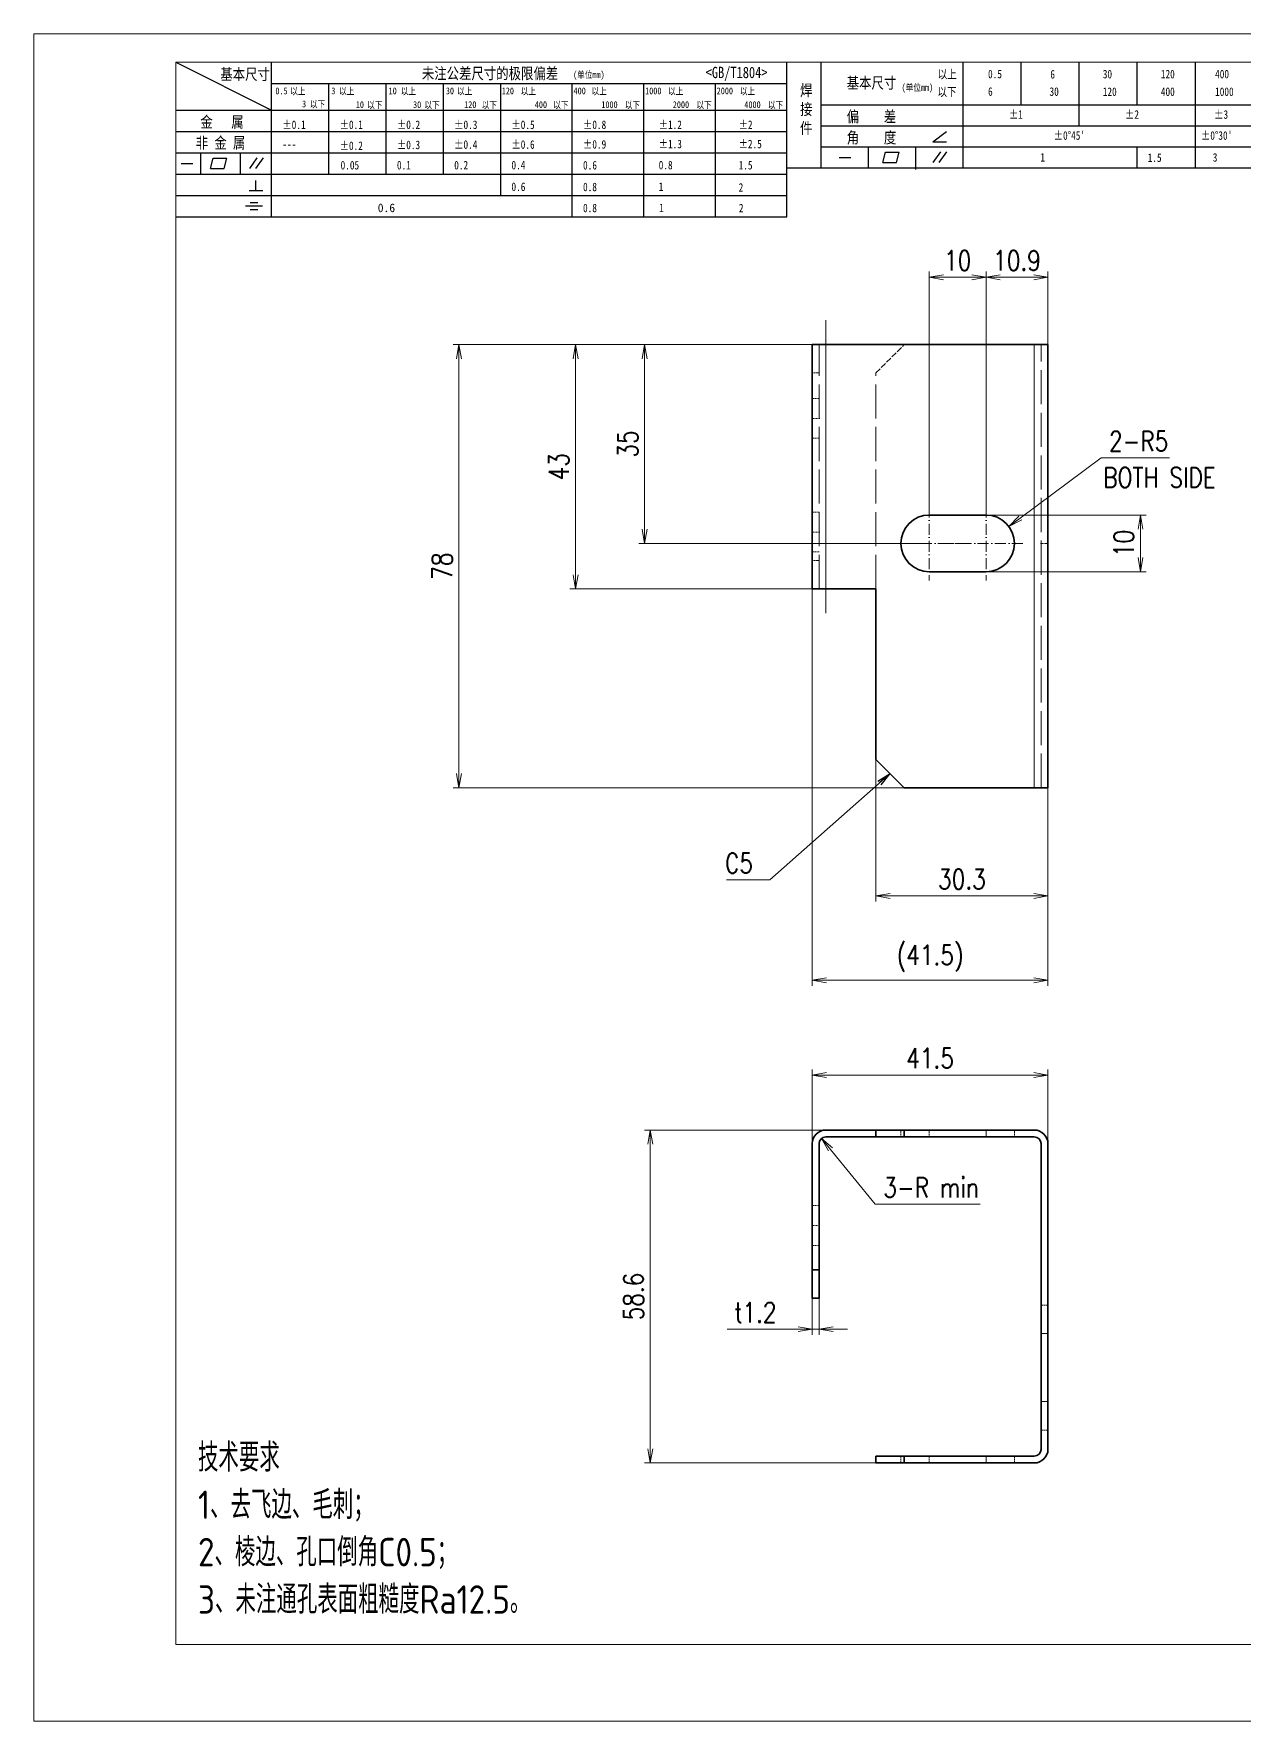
# Model space of a CAD drawing. Header units: millimetres. Extents: x 30878 to 98787, y -104020 to -37329.
# Drawn here: x 30978.5 to 31191.5, y -51141.3 to -50844.3 of the extents above; entities that cross this region are included whole.
import ezdxf

# ---------------------------------------------------------------- set-up
doc = ezdxf.new("R2010")
doc.units = ezdxf.units.MM
doc.header["$LTSCALE"] = 0.5
for name, pattern in [('AM_ISO02W050x2', [3.75, 3, -0.75]), ('AM_ISO08W050x2', [9, 6, -0.75, 1.5, -0.75]), ('DASHDOT', [18.5, 12, -3, 0.5, -3]), ('DASHED', [15, 12, -3])]:
    doc.linetypes.add(name, pattern=pattern)
for name, color, linetype, lineweight in [('中心线', 2, 'AM_ISO08W050x2', 18), ('图框', 7, 'Continuous', 18), ('标注线', 3, 'Continuous', 18), ('虚线', 1, 'AM_ISO02W050x2', 18)]:
    doc.layers.add(name, color=color, linetype=linetype, lineweight=lineweight)
doc.layers.add('图\\M+19E79\\M+195B6\\M+18E9A', color=7, linetype='Continuous')
doc.layers.add('打印', color=7, linetype='Continuous', lineweight=15, plot=False)
doc.layers.add('打印-禁用', color=7, linetype='Continuous', lineweight=15, plot=False)
doc.styles.add('DIM', font='romans.shx', dxfattribs={"width": 0.8, "bigfont": 'bigfont.shx'})
doc.styles.add('国标', font='simfang.ttf', dxfattribs={"width": 0.8})
doc.styles.add('机械长仿宋', font='gbenor.shx', dxfattribs={"height": 1, "bigfont": 'gbcbig.shx'})
doc.dimstyles.new('DEH 1-1', dxfattribs={"dimtxt": 3.5, "dimasz": 2.5, "dimexe": 1, "dimexo": 0, "dimgap": 1.2, "dimtad": 1, "dimtoh": 1, "dimdsep": 46, "dimtxsty": 'DIM', "dimblk": 'OPEN', "dimcen": 0, "dimclrd": 8, "dimclre": 8, "dimclrt": 2, "dimazin": 2, "dimtfac": 0.5, "dimtmove": 0, "dimatfit": 3, "dimldrblk": 'OPEN', "dimfxl": 0, "dimtolj": 2, "dimlwd": 18, "dimlwe": 18, "dimarcsym": 0})
doc.dimstyles.new('DEH 1-1$0', dxfattribs={"dimtxt": 3.5, "dimasz": 2.5, "dimexe": 1, "dimexo": 0, "dimgap": 1.2, "dimtad": 1, "dimzin": 9, "dimdsep": 46, "dimtxsty": 'DIM', "dimblk": 'OPEN', "dimcen": 0, "dimclrd": 8, "dimclre": 8, "dimclrt": 2, "dimazin": 2, "dimtfac": 0.5, "dimtmove": 0, "dimatfit": 3, "dimldrblk": 'OPEN', "dimfxl": 0, "dimtolj": 2, "dimlwd": 18, "dimlwe": 18, "dimarcsym": 0})
doc.dimstyles.new('DEH 1-1$4', dxfattribs={"dimtxt": 3.5, "dimasz": 2.5, "dimexe": 1, "dimexo": 0, "dimgap": 1.2, "dimtad": 1, "dimtoh": 1, "dimdsep": 46, "dimtxsty": 'DIM', "dimblk": 'OPEN', "dimcen": 0, "dimclrd": 8, "dimclre": 8, "dimclrt": 2, "dimazin": 2, "dimtfac": 0.5, "dimtofl": 0, "dimtmove": 0, "dimatfit": 3, "dimldrblk": 'OPEN', "dimfxl": 0, "dimtolj": 2, "dimlwd": 18, "dimlwe": 18, "dimarcsym": 0})

# ---------------------------------------------------------------- blocks, each defined once
blk = doc.blocks.new('_Open')
at = {"color": 0, "linetype": 'ByBlock', "lineweight": -2}
for p, q in [((-1, 0.17), (0, 0)), ((-1, -0.17), (0, 0)), ((0, 0), (-1, 0))]:
    blk.add_line(p, q, dxfattribs=at)
blk = doc.blocks.new('*D12')
at = {"layer": 'Defpoints', "color": 0, "transparency": 16777216}
for p in [(31115.59, -50940.52), (31157.09, -50976.96), (31115.59, -51010.85)]:
    blk.add_point(p, dxfattribs=at)
at = {"layer": '标注线', "color": 8, "lineweight": 18, "transparency": 16777216}
for p, q in [((31115.59, -50940.52), (31115.59, -51011.85)), ((31157.09, -50976.96), (31157.09, -51011.85)), ((31154.59, -51010.85), (31118.09, -51010.85))]:
    blk.add_line(p, q, dxfattribs=at)
at = {"layer": '标注线', "color": 8, "lineweight": 18, "transparency": 16777216, "xscale": 2.5, "yscale": 2.5, "zscale": 2.5, "rotation": 180}
blk.add_blockref('_Open', (31115.59, -51010.85), dxfattribs=at)
at = {"layer": '标注线', "color": 8, "lineweight": 18, "transparency": 16777216, "xscale": 2.5, "yscale": 2.5, "zscale": 2.5}
blk.add_blockref('_Open', (31157.09, -51010.85), dxfattribs=at)
at = {"layer": '标注线', "color": 2, "transparency": 16777216, "insert": (31136.34, -51006.98), "char_height": 3.5, "attachment_point": 5, "style": 'DIM'}
blk.add_mtext('\\A2;(41.5)', dxfattribs=at)
blk = doc.blocks.new('GZDEH零件A3图框V01版')
at = {"layer": '图\\M+19E79\\M+195B6\\M+18E9A', "color": 9}
for p, q in [((2882.49, -1554.46), (2899.37, -1562.92)), ((2899.37, -1581.67), (2899.37, -1554.46)), ((2990.09, -1581.67), (2990.09, -1554.46)), ((2996.09, -1573.08), (2996.09, -1554.46)), ((3021.09, -1561.98), (3021.09, -1554.46)), ((3031.31, -1561.98), (3031.31, -1554.46)), ((3041.53, -1561.98), (3041.53, -1554.46)), ((3051.75, -1561.98), (3051.75, -1554.46)), ((3061.98, -1561.98), (3061.98, -1554.46)), ((2899.37, -1558.24), (2990.09, -1558.24)), ((2909.45, -1574.17), (2909.45, -1558.24)), ((2919.53, -1574.17), (2919.53, -1558.24)), ((2929.61, -1574.17), (2929.61, -1558.24)), ((2939.69, -1577.92), (2939.69, -1558.24)), ((2952.29, -1581.67), (2952.29, -1558.24)), ((2964.89, -1581.67), (2964.89, -1558.24)), ((2977.49, -1581.67), (2977.49, -1558.24)), ((2996.09, -1561.98), (3113.09, -1561.98)), ((3021.09, -1573.08), (3021.09, -1561.98)), ((3041.53, -1565.68), (3041.53, -1561.98)), ((3061.98, -1573.08), (3061.98, -1561.98)), ((2882.49, -1562.92), (2990.09, -1562.92)), ((2882.49, -1566.67), (2990.09, -1566.67)), ((2996.09, -1565.68), (3113.09, -1565.68)), ((3015.75, -1568.51), (3018.15, -1566.66)), ((2882.49, -1570.42), (2990.09, -1570.42)), ((2886.92, -1574.12), (2886.92, -1570.42)), ((2893.91, -1574.12), (2893.91, -1570.42)), ((2996.09, -1569.38), (3113.09, -1569.38)), ((3004.42, -1573.08), (3004.42, -1569.38)), ((3006.97, -1572.12), (3007.45, -1570.33)), ((3007.45, -1570.33), (3009.86, -1570.33)), ((3009.39, -1572.12), (3009.86, -1570.33)), ((3012.75, -1573.08), (3012.75, -1569.38)), ((3015.75, -1568.51), (3018.15, -1568.51)), ((3015.81, -1572.12), (3017.15, -1570.26)), ((3016.89, -1572.12), (3018.23, -1570.26)), ((3051.75, -1573.08), (3051.75, -1569.38)), ((2883.43, -1572.27), (2885.49, -1572.27)), ((2888.59, -1573.16), (2889.07, -1571.37)), ((2888.59, -1573.16), (2891, -1573.16)), ((2889.07, -1571.37), (2891.48, -1571.37)), ((2891, -1573.16), (2891.48, -1571.37)), ((2895.52, -1573.16), (2896.85, -1571.3)), ((2896.6, -1573.16), (2897.94, -1571.3)), ((2990.09, -1573.08), (3113.09, -1573.08)), ((2999.26, -1571.23), (3001.32, -1571.23)), ((3006.97, -1572.12), (3009.39, -1572.12)), ((3012.75, -1573.33), (3012.75, -1573.08)), ((2882.49, -1574.17), (2990.09, -1574.17)), ((2895.42, -1577.05), (2897.81, -1577.05)), ((2896.58, -1577.05), (2896.58, -1575.28)), ((2882.49, -1577.92), (2990.09, -1577.92)), ((2894.79, -1579.77), (2897.77, -1579.77)), ((2895.57, -1579.17), (2896.92, -1579.17)), ((2882.49, -1581.67), (2990.09, -1581.67)), ((2895.57, -1580.37), (2896.93, -1580.37))]:
    blk.add_line(p, q, dxfattribs=at)
at = {"layer": '图框', "linetype": 'Continuous'}
for p, q in [((2882.49, -1554.46), (2882.49, -1832.96)), ((3272.49, -1554.46), (2882.49, -1554.46)), ((2882.49, -1832.96), (3272.49, -1832.96))]:
    blk.add_line(p, q, dxfattribs=at)
at = {"layer": '打印-禁用', "linetype": 'Continuous'}
for p, q in [((2857.49, -1549.46), (2857.49, -1846.46)), ((3277.49, -1549.46), (2857.49, -1549.46)), ((2857.49, -1846.46), (3277.49, -1846.46))]:
    blk.add_line(p, q, dxfattribs=at)
at = {"layer": '图\\M+19E79\\M+195B6\\M+18E9A', "color": 9, "style": '国标', "width": 0.8}
for s, height, p in [('基本尺寸', 2, (2890.33, -1557.58)), ('未注公差尺寸的极限偏差', 2, (2925.81, -1557.44)), ('<GB/T1804>', 2, (2975.78, -1557.27)), ('以上', 1.5, (3016.64, -1557.33)), ('0.5', 1.5, (3025.49, -1557.3)), ('6', 1.5, (3036.45, -1557.34)), ('30', 1.5, (3045.69, -1557.31)), ('120', 1.5, (3055.91, -1557.31)), ('400', 1.5, (3065.46, -1557.31)), ('30', 1.2, (2930.04, -1560.11)), ('基本尺寸', 2, (3000.6, -1559.1)), ('以下', 1.5, (3016.58, -1560.43)), ('6', 1.5, (3025.49, -1560.38)), ('30', 1.5, (3036.31, -1560.39)), ('120', 1.5, (3045.69, -1560.41)), ('400', 1.5, (3055.91, -1560.41)), ('1000', 1.5, (3065.46, -1560.41)), ('金   属', 2, (2886.82, -1565.98)), ('±0.1', 1.5, (2901.27, -1566.23)), ('±0.1', 1.5, (2911.35, -1566.23)), ('±0.2', 1.5, (2921.43, -1566.23)), ('±0.3', 1.5, (2931.51, -1566.23)), ('±0.5', 1.5, (2941.59, -1566.23)), ('±0.8', 1.5, (2954.19, -1566.23)), ('±1.2', 1.5, (2967.51, -1566.23)), ('±2', 1.5, (2981.58, -1566.23)), ('偏    差', 2, (3000.6, -1565.04)), ('±1', 1.5, (3029.16, -1564.42)), ('±2', 1.5, (3049.61, -1564.42)), ('±3', 1.5, (3065.3, -1564.42)), ('非 金 属', 2, (2886.02, -1569.65)), ('±0.3', 1.5, (2921.43, -1569.77)), ('±0.4', 1.5, (2931.51, -1569.71)), ('±0.6', 1.5, (2941.59, -1569.71)), ('±0.9', 1.5, (2954.19, -1569.68)), ('±1.3', 1.5, (2967.51, -1569.62)), ('±2.5', 1.5, (2981.58, -1569.61)), ('角    度', 2, (3000.6, -1568.74)), ("±0%%D45'", 1.5, (3037.06, -1568.12)), ("±0%%D30'", 1.5, (3062.98, -1568.12)), ('---', 1.5, (2901.27, -1569.65)), ('±0.2', 1.5, (2911.35, -1569.92)), ('1', 1.5, (3034.69, -1571.98)), ('1.5', 1.5, (3053.59, -1572.01)), ('3', 1.5, (3065.05, -1571.98)), ('0.1', 1.5, (2921.43, -1573.34)), ('0.2', 1.5, (2931.51, -1573.33)), ('0.4', 1.5, (2941.59, -1573.33)), ('0.6', 1.5, (2954.19, -1573.35)), ('0.8', 1.5, (2967.51, -1573.33)), ('1.5', 1.5, (2981.58, -1573.34)), ('0.6', 1.5, (2941.59, -1577.14)), ('0.8', 1.5, (2954.19, -1577.17)), ('1', 1.5, (2967.51, -1577.12)), ('2', 1.5, (2981.58, -1577.26)), ('0.8', 1.5, (2954.19, -1580.87)), ('1', 1.5, (2967.59, -1580.86)), ('2', 1.5, (2981.62, -1580.89))]:
    blk.add_text(s, height=height, dxfattribs=at).set_placement(p)
at = {"layer": '图\\M+19E79\\M+195B6\\M+18E9A', "color": 9, "lineweight": 15, "style": '国标', "width": 0.8}
for s, p in [('(单位mm)', (2952.44, -1557.27)), ('0.5', (2900.03, -1560.11)), ('以上', (2902.64, -1560.16)), ('3', (2909.88, -1560.11)), ('以上', (2911.25, -1560.16)), ('10', (2919.96, -1560.11)), ('以上', (2922.09, -1560.16)), ('以上', (2932.02, -1560.16)), ('120', (2939.88, -1560.11)), ('以上', (2943.21, -1560.16)), ('400', (2952.52, -1560.11)), ('以上', (2955.68, -1560.16)), ('1000', (2965.12, -1560.11)), ('以上', (2969.16, -1560.16)), ('2000', (2977.72, -1560.11)), ('以上', (2981.8, -1560.16)), ('(单位mm)', (3010.27, -1559.51)), ('3', (2904.73, -1562.41)), ('以下', (2906.1, -1562.46)), ('10', (2914.19, -1562.54)), ('以下', (2916.18, -1562.59)), ('30', (2924.27, -1562.54)), ('以下', (2926.26, -1562.59)), ('120', (2933.26, -1562.54)), ('以下', (2936.34, -1562.59)), ('400', (2945.7, -1562.54)), ('以下', (2948.94, -1562.59)), ('1000', (2957.41, -1562.54)), ('以下', (2961.54, -1562.59)), ('2000', (2969.99, -1562.54)), ('以下', (2974.14, -1562.59)), ('4000', (2982.59, -1562.54)), ('以下', (2986.74, -1562.59))]:
    blk.add_text(s, height=1.2, dxfattribs=at).set_placement(p)
at = {"layer": '图\\M+19E79\\M+195B6\\M+18E9A', "color": 9, "lineweight": 13, "style": '国标'}
blk.add_text('0.6', height=1.5, dxfattribs=at).set_placement((2918.05, -1580.85))
at = {"layer": '图\\M+19E79\\M+195B6\\M+18E9A', "color": 9, "style": '国标'}
for s, insert, char_height, width, attachment_point in [('焊\\P接\\P件', (2992.39, -1558.41), 2, 3.1877, 1), ('0.05', (2911.51, -1573.37), 1.5, 5.1982, 7)]:
    blk.add_mtext(s, dxfattribs=dict(at, insert=insert, char_height=char_height, width=width, attachment_point=attachment_point))
blk = doc.blocks.new('DEH A3')
at = {"layer": '图框'}
blk.add_blockref('GZDEH零件A3图框V01版', (-2857.49, 1846.46), dxfattribs=at)
blk = doc.blocks.new('*D13')
at = {"layer": 'Defpoints', "color": 0, "transparency": 16777216}
for p in [(31122.39, -51037.2), (31087.09, -51095.8), (31129.29, -51095.8)]:
    blk.add_point(p, dxfattribs=at)
at = {"layer": '标注线', "color": 8, "lineweight": 18, "transparency": 16777216}
for p, q in [((31122.39, -51037.2), (31086.09, -51037.2)), ((31087.09, -51039.7), (31087.09, -51093.3)), ((31129.29, -51095.8), (31086.09, -51095.8))]:
    blk.add_line(p, q, dxfattribs=at)
at = {"layer": '标注线', "color": 8, "lineweight": 18, "transparency": 16777216, "xscale": 2.5, "yscale": 2.5, "zscale": 2.5}
for p, rotation in [((31087.09, -51037.2), 90), ((31087.09, -51095.8), 270)]:
    blk.add_blockref('_Open', p, dxfattribs=dict(at, rotation=rotation))
at = {"layer": '标注线', "color": 2, "transparency": 16777216, "insert": (31084.14, -51066.5), "char_height": 3.5, "attachment_point": 5, "rotation": 90, "style": 'DIM'}
blk.add_mtext('\\A2;58.6', dxfattribs=at)
blk = doc.blocks.new('*D14')
at = {"layer": 'Defpoints', "color": 0, "transparency": 16777216}
for p in [(31157.09, -51027.52), (31115.59, -51041.23), (31157.09, -51041.23)]:
    blk.add_point(p, dxfattribs=at)
at = {"layer": '标注线', "color": 8, "lineweight": 18, "transparency": 16777216}
for p, q in [((31115.59, -51041.23), (31115.59, -51026.52)), ((31118.09, -51027.52), (31154.59, -51027.52)), ((31157.09, -51041.23), (31157.09, -51026.52))]:
    blk.add_line(p, q, dxfattribs=at)
at = {"layer": '标注线', "color": 8, "lineweight": 18, "transparency": 16777216, "xscale": 2.5, "yscale": 2.5, "zscale": 2.5, "rotation": 180}
blk.add_blockref('_Open', (31115.59, -51027.52), dxfattribs=at)
at = {"layer": '标注线', "color": 8, "lineweight": 18, "transparency": 16777216, "xscale": 2.5, "yscale": 2.5, "zscale": 2.5}
blk.add_blockref('_Open', (31157.09, -51027.52), dxfattribs=at)
at = {"layer": '标注线', "color": 2, "transparency": 16777216, "insert": (31136.34, -51024.57), "char_height": 3.5, "attachment_point": 5, "style": 'DIM'}
blk.add_mtext('\\A2;41.5', dxfattribs=at)
blk = doc.blocks.new('*D15')
at = {"layer": 'Defpoints', "color": 0, "transparency": 16777216}
for p in [(31117.23, -51038.67), (31117.99, -51039.6)]:
    blk.add_point(p, dxfattribs=at)
at = {"layer": '标注线', "color": 8, "lineweight": 18, "transparency": 16777216}
for p, q in [((31126.67, -51050.25), (31118.81, -51040.61)), ((31145.15, -51050.25), (31126.67, -51050.25))]:
    blk.add_line(p, q, dxfattribs=at)
at = {"layer": '标注线', "color": 8, "lineweight": 18, "transparency": 16777216, "xscale": 2.5, "yscale": 2.5, "zscale": 2.5, "rotation": 129.180062285397}
blk.add_blockref('_Open', (31117.23, -51038.67), dxfattribs=at)
at = {"layer": '标注线', "color": 2, "transparency": 16777216, "insert": (31136.51, -51047.3), "char_height": 3.5, "attachment_point": 5, "style": 'DIM'}
blk.add_mtext('\\A2;{\\Fromans,bigfont|c134;3-R min}', dxfattribs=at)
blk = doc.blocks.new('*D16')
at = {"layer": 'Defpoints', "color": 0, "transparency": 16777216}
for p in [(31053.4, -50898.96), (31122.21, -50898.96), (31136.04, -50976.96)]:
    blk.add_point(p, dxfattribs=at)
at = {"layer": '标注线', "color": 8, "lineweight": 18, "transparency": 16777216}
for p, q in [((31122.21, -50898.96), (31052.4, -50898.96)), ((31053.4, -50974.46), (31053.4, -50901.46)), ((31136.04, -50976.96), (31052.4, -50976.96))]:
    blk.add_line(p, q, dxfattribs=at)
at = {"layer": '标注线', "color": 8, "lineweight": 18, "transparency": 16777216, "xscale": 2.5, "yscale": 2.5, "zscale": 2.5}
for p, rotation in [((31053.4, -50898.96), 90), ((31053.4, -50976.96), 270)]:
    blk.add_blockref('_Open', p, dxfattribs=dict(at, rotation=rotation))
at = {"layer": '标注线', "color": 2, "transparency": 16777216, "insert": (31050.45, -50937.96), "char_height": 3.5, "attachment_point": 5, "rotation": 90, "style": 'DIM'}
blk.add_mtext('\\A2;78', dxfattribs=at)
blk = doc.blocks.new('*D17')
at = {"layer": 'Defpoints', "color": 0, "transparency": 16777216}
for p in [(31097.6, -50898.96), (31073.94, -50941.96), (31122.39, -50941.96)]:
    blk.add_point(p, dxfattribs=at)
at = {"layer": '标注线', "color": 8, "lineweight": 18, "transparency": 16777216}
for p, q in [((31097.6, -50898.96), (31072.94, -50898.96)), ((31073.94, -50901.46), (31073.94, -50939.46)), ((31122.39, -50941.96), (31072.94, -50941.96))]:
    blk.add_line(p, q, dxfattribs=at)
at = {"layer": '标注线', "color": 8, "lineweight": 18, "transparency": 16777216, "xscale": 2.5, "yscale": 2.5, "zscale": 2.5}
for p, rotation in [((31073.94, -50898.96), 90), ((31073.94, -50941.96), 270)]:
    blk.add_blockref('_Open', p, dxfattribs=dict(at, rotation=rotation))
at = {"layer": '标注线', "color": 2, "transparency": 16777216, "insert": (31070.99, -50920.46), "char_height": 3.5, "attachment_point": 5, "rotation": 90, "style": 'DIM'}
blk.add_mtext('\\A2;43', dxfattribs=at)
blk = doc.blocks.new('*D18')
at = {"layer": 'Defpoints', "color": 0, "transparency": 16777216}
for p in [(31105.4, -50898.96), (31086.08, -50933.96), (31136.19, -50933.96)]:
    blk.add_point(p, dxfattribs=at)
at = {"layer": '标注线', "color": 8, "lineweight": 18, "transparency": 16777216}
for p, q in [((31105.4, -50898.96), (31085.08, -50898.96)), ((31086.08, -50901.46), (31086.08, -50931.46)), ((31136.19, -50933.96), (31085.08, -50933.96))]:
    blk.add_line(p, q, dxfattribs=at)
at = {"layer": '标注线', "color": 8, "lineweight": 18, "transparency": 16777216, "xscale": 2.5, "yscale": 2.5, "zscale": 2.5}
for p, rotation in [((31086.08, -50898.96), 90), ((31086.08, -50933.96), 270)]:
    blk.add_blockref('_Open', p, dxfattribs=dict(at, rotation=rotation))
at = {"layer": '标注线', "color": 2, "transparency": 16777216, "insert": (31083.13, -50916.46), "char_height": 3.5, "attachment_point": 5, "rotation": 90, "style": 'DIM'}
blk.add_mtext('\\A2;35', dxfattribs=at)
blk = doc.blocks.new('*D19')
at = {"layer": 'Defpoints', "color": 0, "transparency": 16777216}
for p in [(31126.79, -50969.47), (31157.09, -50976.96), (31157.09, -50996)]:
    blk.add_point(p, dxfattribs=at)
at = {"layer": '标注线', "color": 8, "lineweight": 18, "transparency": 16777216}
for p, q in [((31126.79, -50969.47), (31126.79, -50997)), ((31157.09, -50976.96), (31157.09, -50997)), ((31129.29, -50996), (31154.59, -50996))]:
    blk.add_line(p, q, dxfattribs=at)
at = {"layer": '标注线', "color": 8, "lineweight": 18, "transparency": 16777216, "xscale": 2.5, "yscale": 2.5, "zscale": 2.5, "rotation": 180}
blk.add_blockref('_Open', (31126.79, -50996), dxfattribs=at)
at = {"layer": '标注线', "color": 8, "lineweight": 18, "transparency": 16777216, "xscale": 2.5, "yscale": 2.5, "zscale": 2.5}
blk.add_blockref('_Open', (31157.09, -50996), dxfattribs=at)
at = {"layer": '标注线', "color": 2, "transparency": 16777216, "insert": (31141.94, -50993.05), "char_height": 3.5, "attachment_point": 5, "style": 'DIM'}
blk.add_mtext('\\A2;30.3', dxfattribs=at)
blk = doc.blocks.new('*D20')
at = {"layer": 'Defpoints', "color": 0, "transparency": 16777216}
for p in [(31146.19, -50887.12), (31157.09, -50898.96), (31146.19, -50927.46)]:
    blk.add_point(p, dxfattribs=at)
at = {"layer": '标注线', "color": 8, "lineweight": 18, "transparency": 16777216}
for p, q in [((31146.19, -50927.46), (31146.19, -50886.12)), ((31154.59, -50887.12), (31148.69, -50887.12)), ((31157.09, -50898.96), (31157.09, -50886.12))]:
    blk.add_line(p, q, dxfattribs=at)
at = {"layer": '标注线', "color": 8, "lineweight": 18, "transparency": 16777216, "xscale": 2.5, "yscale": 2.5, "zscale": 2.5, "rotation": 180}
blk.add_blockref('_Open', (31146.19, -50887.12), dxfattribs=at)
at = {"layer": '标注线', "color": 8, "lineweight": 18, "transparency": 16777216, "xscale": 2.5, "yscale": 2.5, "zscale": 2.5}
blk.add_blockref('_Open', (31157.09, -50887.12), dxfattribs=at)
at = {"layer": '标注线', "color": 2, "transparency": 16777216, "insert": (31151.64, -50884.17), "char_height": 3.5, "attachment_point": 5, "style": 'DIM'}
blk.add_mtext('\\A2;10.9', dxfattribs=at)
blk = doc.blocks.new('*D21')
at = {"layer": 'Defpoints', "color": 0, "transparency": 16777216}
for p in [(31146.19, -50887.12), (31146.19, -50891.05), (31136.19, -50927.46)]:
    blk.add_point(p, dxfattribs=at)
at = {"layer": '标注线', "color": 8, "lineweight": 18, "transparency": 16777216}
for p, q in [((31136.19, -50927.46), (31136.19, -50886.12)), ((31138.69, -50887.12), (31143.69, -50887.12)), ((31146.19, -50891.05), (31146.19, -50886.12))]:
    blk.add_line(p, q, dxfattribs=at)
at = {"layer": '标注线', "color": 8, "lineweight": 18, "transparency": 16777216, "xscale": 2.5, "yscale": 2.5, "zscale": 2.5, "rotation": 180}
blk.add_blockref('_Open', (31136.19, -50887.12), dxfattribs=at)
at = {"layer": '标注线', "color": 8, "lineweight": 18, "transparency": 16777216, "xscale": 2.5, "yscale": 2.5, "zscale": 2.5}
blk.add_blockref('_Open', (31146.19, -50887.12), dxfattribs=at)
at = {"layer": '标注线', "color": 2, "transparency": 16777216, "insert": (31141.19, -50884.17), "char_height": 3.5, "attachment_point": 5, "style": 'DIM'}
blk.add_mtext('\\A2;10', dxfattribs=at)
blk = doc.blocks.new('*D22')
at = {"layer": 'Defpoints', "color": 0, "transparency": 16777216}
for p in [(31144.87, -50928.96), (31144.24, -50938.96), (31173.38, -50938.96)]:
    blk.add_point(p, dxfattribs=at)
at = {"layer": '标注线', "color": 8, "lineweight": 18, "transparency": 16777216}
for p, q in [((31144.87, -50928.96), (31174.38, -50928.96)), ((31173.38, -50931.46), (31173.38, -50936.46)), ((31144.24, -50938.96), (31174.38, -50938.96))]:
    blk.add_line(p, q, dxfattribs=at)
at = {"layer": '标注线', "color": 8, "lineweight": 18, "transparency": 16777216, "xscale": 2.5, "yscale": 2.5, "zscale": 2.5}
for p, rotation in [((31173.38, -50928.96), 90), ((31173.38, -50938.96), 270)]:
    blk.add_blockref('_Open', p, dxfattribs=dict(at, rotation=rotation))
at = {"layer": '标注线', "color": 2, "transparency": 16777216, "insert": (31170.43, -50933.96), "char_height": 3.5, "attachment_point": 5, "rotation": 90, "style": 'DIM'}
blk.add_mtext('\\A2;10', dxfattribs=at)
blk = doc.blocks.new('*D23')
at = {"layer": 'Defpoints', "color": 0, "transparency": 16777216}
for p in [(31150.2, -50930.98), (31146.19, -50933.96)]:
    blk.add_point(p, dxfattribs=at)
at = {"layer": '标注线', "color": 8, "lineweight": 18, "transparency": 16777216}
for p, q in [((31166.46, -50918.91), (31152.21, -50929.49)), ((31178.46, -50918.91), (31166.46, -50918.91))]:
    blk.add_line(p, q, dxfattribs=at)
at = {"layer": '标注线', "color": 8, "lineweight": 18, "transparency": 16777216, "xscale": 2.5, "yscale": 2.5, "zscale": 2.5, "rotation": 216.5841009581047}
blk.add_blockref('_Open', (31150.2, -50930.98), dxfattribs=at)
at = {"layer": '标注线', "color": 2, "transparency": 16777216, "insert": (31173.06, -50915.96), "char_height": 3.5, "attachment_point": 5, "style": 'DIM'}
blk.add_mtext('\\A2;{\\Fromans,bigfont|c134;2-}R5', dxfattribs=at)
blk = doc.blocks.new('*D36')
at = {"layer": 'Defpoints', "color": 0, "transparency": 16777216}
for p in [(31115.59, -51065.07), (31116.79, -51065.07), (31115.59, -51072.26)]:
    blk.add_point(p, dxfattribs=at)
at = {"layer": '标注线', "color": 8, "lineweight": 18, "transparency": 16777216}
for p, q in [((31115.59, -51065.07), (31115.59, -51073.26)), ((31116.79, -51065.07), (31116.79, -51073.26)), ((31113.09, -51072.26), (31100.59, -51072.26)), ((31116.79, -51072.26), (31115.59, -51072.26)), ((31119.29, -51072.26), (31121.79, -51072.26))]:
    blk.add_line(p, q, dxfattribs=at)
at = {"layer": '标注线', "color": 8, "lineweight": 18, "transparency": 16777216, "xscale": 2.5, "yscale": 2.5, "zscale": 2.5}
blk.add_blockref('_Open', (31115.59, -51072.26), dxfattribs=at)
at = {"layer": '标注线', "color": 8, "lineweight": 18, "transparency": 16777216, "xscale": 2.5, "yscale": 2.5, "zscale": 2.5, "rotation": 180}
blk.add_blockref('_Open', (31116.79, -51072.26), dxfattribs=at)
at = {"layer": '标注线', "color": 2, "transparency": 16777216, "insert": (31105.59, -51069.31), "char_height": 3.5, "attachment_point": 5, "style": 'DIM'}
blk.add_mtext('\\A2;{\\Fromans,bigfont|c134;t}1.2', dxfattribs=at)

msp = doc.modelspace()

# ---------------------------------------------------------------- linework, layer by layer
at = {"color": 7, "lineweight": 35, "ltscale": 0.060004}
for p, q in [((31117.989, -50898.96), (31115.589, -50898.96)), ((31117.989, -50941.96), (31115.589, -50941.96))]:
    msp.add_line(p, q, dxfattribs=at)
at = {"color": 7, "lineweight": 35}
for p, q in [((31115.589, -50941.96), (31115.589, -50898.96)), ((31117.989, -50898.96), (31154.689, -50898.96)), ((31157.089, -50976.96), (31157.089, -50898.96)), ((31126.789, -50971.96), (31126.789, -50941.96)), ((31154.689, -50976.96), (31131.789, -50976.96)), ((31154.689, -51037.201), (31131.789, -51037.201)), ((31154.689, -51038.401), (31131.789, -51038.401)), ((31115.589, -51061.801), (31115.589, -51039.601)), ((31116.789, -51061.801), (31116.789, -51039.601)), ((31155.889, -51039.601), (31155.889, -51093.401)), ((31157.089, -51039.601), (31157.089, -51093.401)), ((31131.789, -51094.601), (31154.689, -51094.601)), ((31131.789, -51095.801), (31154.689, -51095.801))]:
    msp.add_line(p, q, dxfattribs=at)
at = {"color": 7, "lineweight": 13}
for p, q in [((31117.989, -50941.96), (31117.989, -50898.96)), ((31154.689, -50976.96), (31154.689, -50898.96))]:
    msp.add_line(p, q, dxfattribs=at)
at = {"color": 7, "lineweight": 35, "ltscale": 0.059998}
for p, q in [((31157.089, -50898.96), (31154.689, -50898.96)), ((31157.089, -50976.96), (31154.689, -50976.96))]:
    msp.add_line(p, q, dxfattribs=at)
at = {"color": 7, "lineweight": 35, "ltscale": 0.25}
for p, q in [((31146.189, -50928.96), (31136.189, -50928.96)), ((31146.189, -50938.96), (31136.189, -50938.96))]:
    msp.add_line(p, q, dxfattribs=at)
at = {"color": 7, "lineweight": 35, "ltscale": 0.219995}
for p, q in [((31117.989, -50941.96), (31126.789, -50941.96)), ((31117.989, -51037.201), (31126.789, -51037.201)), ((31126.789, -51038.401), (31117.989, -51038.401))]:
    msp.add_line(p, q, dxfattribs=at)
at = {"color": 7, "lineweight": 35, "ltscale": 0.176777}
msp.add_line((31126.789, -50971.96), (31131.789, -50976.96), dxfattribs=at)
at = {"color": 7, "lineweight": 35, "ltscale": 0.125}
for p, q in [((31126.789, -51037.201), (31131.789, -51037.201)), ((31126.789, -51038.401), (31131.789, -51038.401)), ((31115.589, -51066.801), (31115.589, -51061.801)), ((31116.789, -51066.801), (31116.789, -51061.801)), ((31126.789, -51094.601), (31131.789, -51094.601)), ((31126.789, -51095.801), (31131.789, -51095.801))]:
    msp.add_line(p, q, dxfattribs=at)
at = {"color": 7, "lineweight": 35, "ltscale": 0.03}
for p, q in [((31126.789, -51038.401), (31126.789, -51037.201)), ((31131.789, -51038.401), (31131.789, -51037.201)), ((31126.789, -51095.801), (31126.789, -51094.601)), ((31131.789, -51095.801), (31131.789, -51094.601))]:
    msp.add_line(p, q, dxfattribs=at)
at = {"color": 7, "lineweight": 35, "ltscale": 0.029999}
for p, q in [((31115.589, -51061.801), (31116.789, -51061.801)), ((31115.589, -51066.801), (31116.789, -51066.801))]:
    msp.add_line(p, q, dxfattribs=at)
at = {"color": 7, "lineweight": 35}
for centre, radius, start, end in [((31136.189, -50933.96), 5, 90, 270), ((31146.189, -50933.96), 5, 270, 90), ((31117.989, -51039.601), 2.4, 90, 179.99999), ((31117.989, -51039.601), 1.2, 90, 179.99999), ((31154.689, -51039.601), 2.4, 0, 90), ((31154.689, -51039.601), 1.2, 0, 90), ((31154.689, -51093.401), 1.2, 270, 0), ((31154.689, -51093.401), 2.4, 270, 0)]:
    msp.add_arc(centre, radius, start, end, dxfattribs=at)
at = {"layer": '中心线', "linetype": 'DASHDOT', "lineweight": 13}
msp.add_line((31117.989, -50946.26), (31117.989, -50894.66), dxfattribs=at)
at = {"layer": '中心线', "linetype": 'DASHDOT', "lineweight": 13, "ltscale": 0.036017}
for p, q in [((31116.909, -50911.96), (31115.468, -50911.96)), ((31116.909, -50931.96), (31115.468, -50931.96)), ((31157.209, -50933.96), (31155.768, -50933.96)), ((31116.909, -51054.001), (31115.468, -51054.001)), ((31157.209, -51073.001), (31155.768, -51073.001)), ((31157.209, -51085.001), (31155.768, -51085.001))]:
    msp.add_line(p, q, dxfattribs=at)
at = {"layer": '中心线', "linetype": 'DASHDOT', "lineweight": 13, "ltscale": 0.325}
for p, q in [((31136.189, -50927.46), (31136.189, -50940.46)), ((31146.189, -50927.46), (31146.189, -50940.46)), ((31142.689, -50933.96), (31129.689, -50933.96)), ((31152.689, -50933.96), (31139.689, -50933.96))]:
    msp.add_line(p, q, dxfattribs=at)
at = {"layer": '中心线', "linetype": 'DASHDOT', "lineweight": 13, "ltscale": 0.036}
for p, q in [((31146.189, -51038.521), (31146.189, -51037.081)), ((31146.189, -51095.921), (31146.189, -51094.481))]:
    msp.add_line(p, q, dxfattribs=at)
at = {"layer": '打印'}
msp.add_lwpolyline([(30978.544, -50844.256), (31398.544, -50844.256), (31398.544, -51141.256), (30978.544, -51141.256)], close=True, dxfattribs=at)
at = {"layer": '虚线', "linetype": 'DASHED', "lineweight": 13}
for p, q in [((31116.789, -50941.96), (31116.789, -50898.96)), ((31117.989, -50941.96), (31117.989, -50898.96)), ((31154.689, -50898.96), (31154.689, -50976.96)), ((31154.689, -50976.96), (31154.689, -50898.96)), ((31154.689, -50976.96), (31154.689, -50898.96)), ((31155.889, -50976.96), (31155.889, -50898.96)), ((31126.789, -50941.96), (31126.789, -50903.96))]:
    msp.add_line(p, q, dxfattribs=at)
at = {"layer": '虚线', "linetype": 'DASHED', "lineweight": 13, "ltscale": 0.176777}
msp.add_line((31126.789, -50903.96), (31131.789, -50898.96), dxfattribs=at)
at = {"layer": '虚线', "linetype": 'DASHED', "lineweight": 13, "ltscale": 0.029999}
for p, q in [((31115.589, -50903.96), (31116.789, -50903.96)), ((31116.789, -50908.46), (31115.589, -50908.46)), ((31116.789, -50915.46), (31115.589, -50915.46)), ((31116.789, -50928.46), (31115.589, -50928.46)), ((31157.089, -50928.96), (31155.889, -50928.96)), ((31116.789, -50935.46), (31115.589, -50935.46)), ((31115.589, -50936.96), (31116.789, -50936.96)), ((31155.889, -50938.96), (31157.089, -50938.96)), ((31116.789, -51050.501), (31115.589, -51050.501)), ((31116.789, -51050.501), (31115.589, -51050.501)), ((31116.789, -51057.501), (31115.589, -51057.501)), ((31116.789, -51057.501), (31115.589, -51057.501)), ((31115.589, -51061.801), (31116.789, -51061.801)), ((31157.089, -51068.001), (31155.889, -51068.001)), ((31157.089, -51073.001), (31155.889, -51073.001)), ((31155.889, -51073.001), (31157.089, -51073.001)), ((31157.089, -51085.001), (31155.889, -51085.001)), ((31157.089, -51085.001), (31155.889, -51085.001)), ((31157.089, -51090.001), (31155.889, -51090.001))]:
    msp.add_line(p, q, dxfattribs=at)
at = {"layer": '虚线', "linetype": 'DASHED', "lineweight": 13, "ltscale": 0.03}
for p, q in [((31131.189, -51038.401), (31131.189, -51037.201)), ((31136.189, -51038.401), (31136.189, -51037.201)), ((31136.189, -51038.401), (31136.189, -51037.201)), ((31146.189, -51037.201), (31146.189, -51038.401)), ((31146.189, -51038.401), (31146.189, -51037.201)), ((31151.189, -51038.401), (31151.189, -51037.201)), ((31131.189, -51095.801), (31131.189, -51094.601)), ((31131.789, -51095.801), (31131.789, -51094.601)), ((31136.189, -51095.801), (31136.189, -51094.601)), ((31136.189, -51095.801), (31136.189, -51094.601)), ((31146.189, -51095.801), (31146.189, -51094.601)), ((31146.189, -51095.801), (31146.189, -51094.601)), ((31151.189, -51095.801), (31151.189, -51094.601))]:
    msp.add_line(p, q, dxfattribs=at)

# ---------------------------------------------------------------- block references
at = {"layer": '图框'}
msp.add_blockref('DEH A3', (30978.544, -51141.256), dxfattribs=at)

# ---------------------------------------------------------------- texts
at = {"layer": '标注线', "color": 2, "char_height": 3.5, "style": 'DIM'}
for s, insert, attachment_point in [('\\A2;{\\Fromans,bigfont|c134;BOTH SIDE}', (31176.717, -50922.357), 5), ('\\A2;C5', (31105.165, -50991.993), 9)]:
    msp.add_mtext(s, dxfattribs=dict(at, insert=insert, attachment_point=attachment_point))
at = {"layer": '标注线', "color": 2, "insert": (31007.457, -51122.325), "char_height": 5, "width": 114.82461, "attachment_point": 7, "style": '机械长仿宋'}
msp.add_mtext('\\A2;技术要求\\P1、去飞边、毛刺；\\P2、棱边、孔口倒角C0.5；\\P3、未注通孔表面粗糙度Ra12.5。', dxfattribs=at)

# ---------------------------------------------------------------- dimensions: what is measured, and where the dimension line sits
at = {"layer": '标注线'}
for base, p1, p2, override, picture, middle in [((31146.189, -50887.118), (31136.189, -50927.46), (31146.189, -50891.049), {"dimarcsym": 1}, '*D21', (31141.189, -50884.168)), ((31146.189, -50887.118), (31157.089, -50898.96), (31146.189, -50927.46), {"dimarcsym": 1}, '*D20', (31151.639, -50884.168)), ((31115.589, -51010.85), (31157.089, -50976.96), (31115.589, -50940.523), {"dimpost": '(<>)', "dimarcsym": 1}, '*D12', (31136.339, -51006.983)), ((31157.089, -50995.998), (31126.789, -50969.472), (31157.089, -50976.96), {"dimarcsym": 1}, '*D19', (31141.939, -50993.048)), ((31157.089, -51027.519), (31115.589, -51041.229), (31157.089, -51041.229), {"dimarcsym": 1}, '*D14', (31136.339, -51024.569))]:
    dim = msp.add_linear_dim(base=base, p1=p1, p2=p2, dimstyle='DEH 1-1$0', override=override, dxfattribs=at)
    dim.commit()
    dim.dimension.update_dxf_attribs({"geometry": picture, "text_midpoint": middle})
for base, p1, p2, picture, middle in [((31053.398, -50898.96), (31136.044, -50976.96), (31122.206, -50898.96), '*D16', (31050.448, -50937.96)), ((31073.942, -50941.96), (31097.604, -50898.96), (31122.389, -50941.96), '*D17', (31070.992, -50920.46)), ((31086.081, -50933.96), (31105.397, -50898.96), (31136.189, -50933.96), '*D18', (31083.131, -50916.46)), ((31173.378, -50938.96), (31144.873, -50928.96), (31144.238, -50938.96), '*D22', (31170.428, -50933.96)), ((31087.089, -51095.801), (31122.389, -51037.201), (31129.289, -51095.801), '*D13', (31084.139, -51066.501))]:
    dim = msp.add_linear_dim(base=base, p1=p1, p2=p2, angle=90, dimstyle='DEH 1-1$0', override={"dimarcsym": 1}, dxfattribs=at)
    dim.commit()
    dim.dimension.update_dxf_attribs({"geometry": picture, "text_midpoint": middle})
for center, mpoint, text, override, picture, middle in [((31146.189, -50933.96), (31150.204, -50930.98), '{\\Fromans,bigfont|c134;2-}<>', {"dimarcsym": 1}, '*D23', (31173.06, -50918.914)), ((31117.989, -51039.601), (31117.231, -51038.671), '{\\Fromans,bigfont|c134;3-R min}', {"dimtmove": 1, "dimarcsym": 1}, '*D15', (31126.669, -51050.251))]:
    dim = msp.add_radius_dim(center=center, mpoint=mpoint, text=text, dimstyle='DEH 1-1$4', override=override, dxfattribs=at)
    dim.commit()
    dim.dimension.update_dxf_attribs({"geometry": picture, "text_midpoint": middle, "dimtype": 164})
dim = msp.add_linear_dim(base=(31115.589, -51072.26), p1=(31116.789, -51065.066), p2=(31115.589, -51065.066), text='{\\Fromans,bigfont|c134;t}<>', dimstyle='DEH 1-1$0', override={"dimarcsym": 1}, dxfattribs=at)
dim.commit()
dim.dimension.update_dxf_attribs({"geometry": '*D36', "text_midpoint": (31105.589, -51069.31)})

# ---------------------------------------------------------------- leaders
at = {"layer": '标注线', "annotation_type": 0, "has_hookline": 1, "hookline_direction": 1, "text_width": 4.667}
msp.add_leader([(31129.289, -50974.46), (31108.119, -50993.193), (31106.365, -50993.193)], dimstyle='DEH 1-1', override={"dimarcsym": 1}, dxfattribs=at)

doc.saveas('drawing.dxf')
